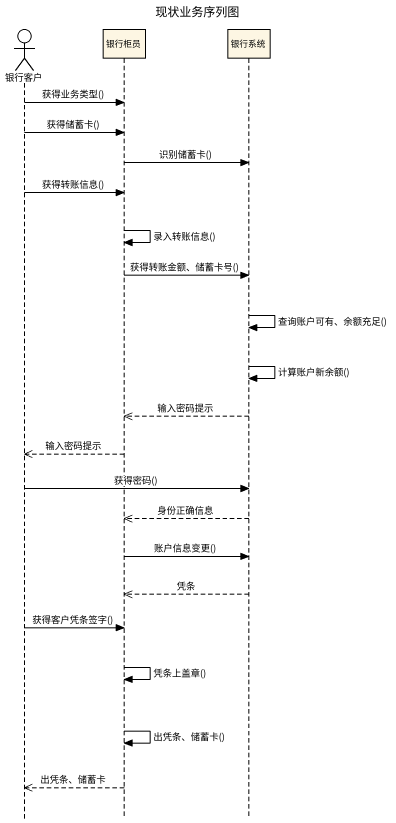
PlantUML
@startuml
title 现状业务序列图
hide footbox
actor 银行客户
participant 银行柜员
participant 银行系统

银行客户 -> 银行柜员 : 获得业务类型()
银行客户 -> 银行柜员 : 获得储蓄卡()
银行柜员 -> 银行系统 : 识别储蓄卡()
银行客户 -> 银行柜员 : 获得转账信息()
银行柜员 -> 银行柜员 : 录入转账信息()
银行柜员 -> 银行系统 : 获得转账金额、储蓄卡号()
银行系统 -> 银行系统 : 查询账户可有、余额充足()
银行系统 -> 银行系统 : 计算账户新余额()
银行系统 -->> 银行柜员 : 输入密码提示
银行柜员 -->> 银行客户 : 输入密码提示
银行客户 -> 银行系统 : 获得密码()
银行系统 -->> 银行柜员 : 身份正确信息
银行柜员 -> 银行系统 : 账户信息变更()
银行系统 -->> 银行柜员 : 凭条
银行客户 -> 银行柜员 : 获得客户凭条签字()
银行柜员 -> 银行柜员 : 凭条上盖章()
银行柜员 -> 银行柜员 : 出凭条、储蓄卡()
银行柜员 -->> 银行客户 : 出凭条、储蓄卡
@enduml
